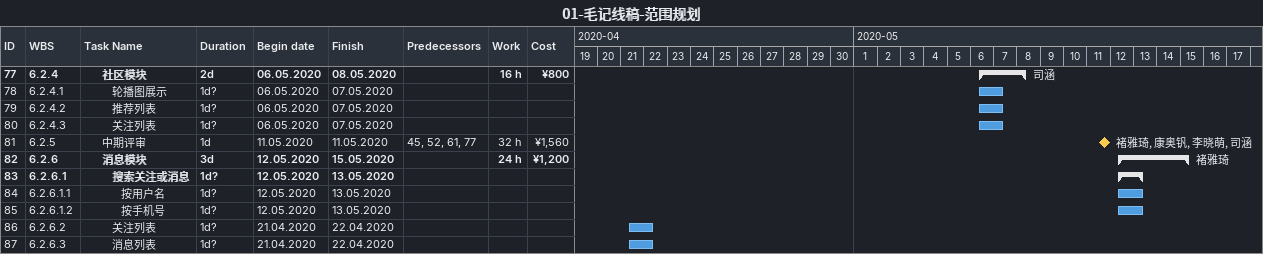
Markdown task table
01-毛记线稿-范围规划

| ID | WBS | Task | Duration | Start | Finish | Predecessors | Resources | Work (h) | Cost (¥) |
|---|---|---|---|---|---|---|---|---|---|
| 77 | 6.2.4 | **社区模块** | 2d | 2020-05-06 | 2020-05-08 |  | 司涵 | 16 | 800 |
| 78 | 6.2.4.1 | 轮播图展示 | 1d? | 2020-05-06 | 2020-05-07 |  |  |  |  |
| 79 | 6.2.4.2 | 推荐列表 | 1d? | 2020-05-06 | 2020-05-07 |  |  |  |  |
| 80 | 6.2.4.3 | 关注列表 | 1d? | 2020-05-06 | 2020-05-07 |  |  |  |  |
| 81 | 6.2.5 | 中期评审 | 1d | 2020-05-11 | 2020-05-11 | 45, 52, 61, 77 | 褚雅琦, 康奥钒, 李晓萌, 司涵 | 32 | 1560 |
| 82 | 6.2.6 | **消息模块** | 3d | 2020-05-12 | 2020-05-15 |  | 褚雅琦 | 24 | 1200 |
| 83 | 6.2.6.1 | **搜索关注或消息** | 1d? | 2020-05-12 | 2020-05-13 |  |  |  |  |
| 84 | 6.2.6.1.1 | 按用户名 | 1d? | 2020-05-12 | 2020-05-13 |  |  |  |  |
| 85 | 6.2.6.1.2 | 按手机号 | 1d? | 2020-05-12 | 2020-05-13 |  |  |  |  |
| 86 | 6.2.6.2 | 关注列表 | 1d? | 2020-04-21 | 2020-04-22 |  |  |  |  |
| 87 | 6.2.6.3 | 消息列表 | 1d? | 2020-04-21 | 2020-04-22 |  |  |  |  |
